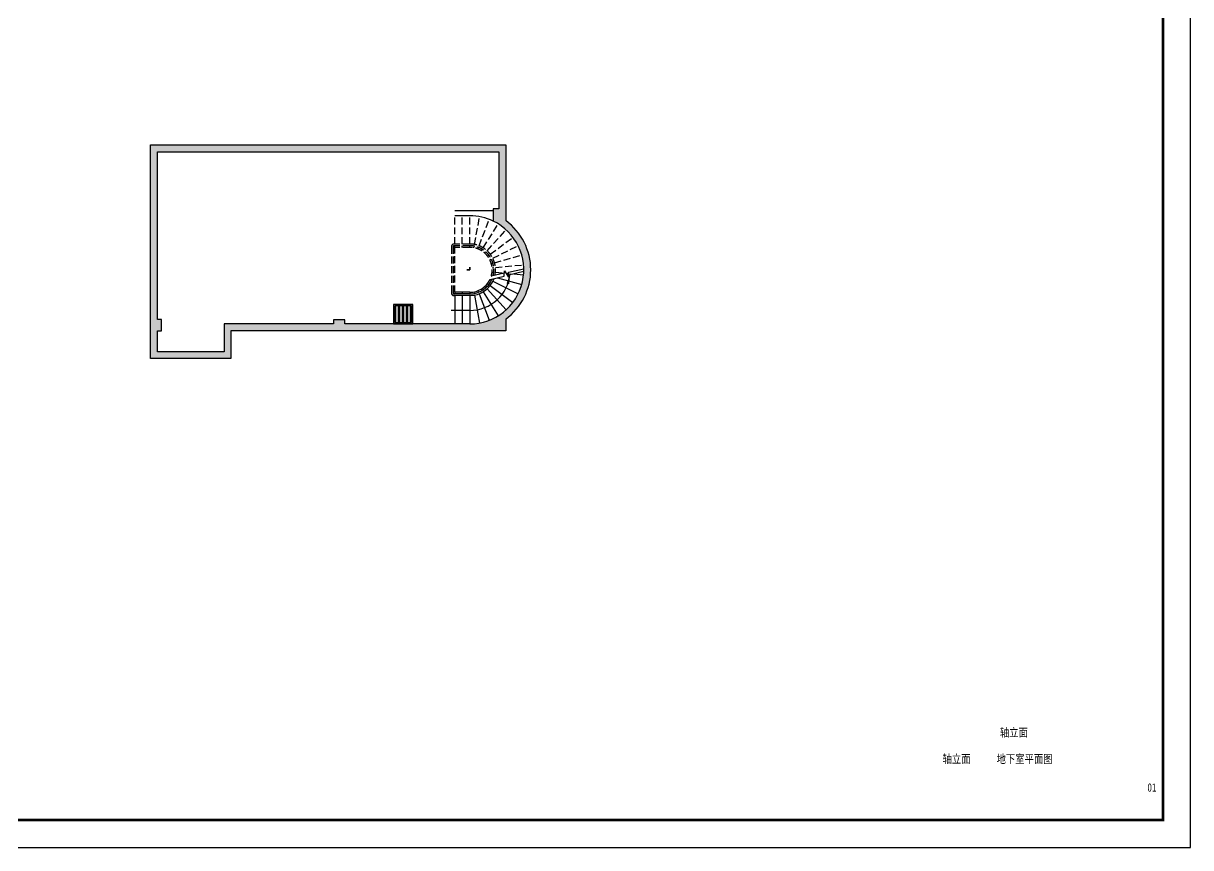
# Model space of a CAD drawing. Extents: x -34815 to 81416, y -425322 to 67478.
# Drawn here: x 39366 to 81416, y 8078 to 37778 of the extents above; entities that cross this region are included whole.
import ezdxf
from ezdxf.enums import TextEntityAlignment as Align

# ---------------------------------------------------------------- set-up
doc = ezdxf.new("R2010")
doc.units = 0
doc.header["$LTSCALE"] = 1000
doc.header["$MEASUREMENT"] = 0
doc.linetypes.add('DASH', pattern=[0.35, 0.25, -0.1])
for name, color, linetype in [('column', 6, 'Continuous'), ('DIM_SYMB', 3, 'Continuous'), ('PUB_HATCH', 8, 'Continuous'), ('PUB_TITLE', 7, 'Continuous'), ('STAIR', 4, 'Continuous'), ('集水井', 7, 'Continuous')]:
    doc.layers.add(name, color=color, linetype=linetype)
doc.layers.add('WALL', color=2, linetype='Continuous', lineweight=25)
doc.layers.add('图纸内框线层', color=2, linetype='Continuous', lineweight=25)
doc.styles.add('chtb', font='')
doc.styles.get('chtb').set_extended_font_data('NSimSun')

# ---------------------------------------------------------------- blocks, each defined once
blk = doc.blocks.new('A1100图框')
at = {"layer": 'PUB_TITLE'}
blk.add_lwpolyline([(-2683.986191154487, 8077.965924242664), (81416.01380884551, 8077.965924242664), (81416.01380884551, 67477.96592424266), (-2683.986191154487, 67477.96592424266)], close=True, dxfattribs=at)
at = {"layer": 'PUB_TITLE', "const_width": 100}
blk.add_lwpolyline([(-183.9861911544867, 9077.965924242664), (80416.01380884551, 9077.965924242664), (80416.01380884551, 66477.96592424266), (-183.9861911544867, 66477.96592424266)], close=True, dxfattribs=at)

msp = doc.modelspace()

# ---------------------------------------------------------------- hatches: boundary and pattern name
at = {"layer": 'PUB_HATCH'}
h = msp.add_hatch(color=256, dxfattribs=at)
edge = h.paths.add_edge_path(flags=16)
edge.add_line((55444.75953739918, 26947.44408945142), (50944.6339695627, 26947.44408945142))
edge.add_line((50944.6339695627, 26947.44408945142), (50944.6339695627, 27097.44408945142))
edge.add_line((50944.6339695627, 27097.44408945142), (50544.6339695627, 27097.44408945142))
edge.add_line((50544.6339695627, 27097.44408945142), (50544.6339695627, 26947.44408945142))
edge.add_line((50544.6339695627, 26947.44408945142), (46594.63396956246, 26947.44408945142))
edge.add_line((46594.63396956246, 26947.44408945142), (46594.63396956249, 25947.39744182021))
edge.add_line((46594.63396956249, 25947.39744182021), (44194.50837107153, 25947.39744182015))
edge.add_line((44194.50837107153, 25947.39744182015), (44194.50837107156, 26697.44408945139))
edge.add_line((44194.50837107156, 26697.44408945139), (44344.63396956255, 26697.44408945139))
edge.add_line((44344.63396956255, 26697.44408945139), (44344.63396956255, 27107.44408945145))
edge.add_line((44344.63396956255, 27107.44408945145), (44194.50837107153, 27107.44408945145))
edge.add_line((44194.50837107153, 27107.44408945145), (44194.50837107129, 33147.39744181994))
edge.add_line((44194.50837107129, 33147.39744181994), (56494.50837131871, 33147.39744182009))
edge.add_line((56494.50837131871, 33147.39744182009), (56494.50837107842, 31097.39744182012))
edge.add_line((56494.50837107842, 31097.39744182012), (56294.50837272535, 31097.39744182009))
edge.add_line((56294.50837272535, 31097.39744182009), (56294.50837272535, 30652.55859194457))
edge.add_arc((55444.73034886831, 28897.45078368991), 1950.006694456941, -89.9991423718659, 64.16492906338692, ccw=False)
edge = h.paths.add_edge_path()
edge.add_line((56744.63396956197, 27122.52818704661), (56744.63396956197, 26697.44408945142))
edge.add_line((56744.63396956197, 26697.44408945142), (46844.63396956246, 26697.4440894513))
edge.add_line((46844.63396956249, 26697.44408945136), (46844.63396956249, 25697.44408945142))
edge.add_line((46844.63396956249, 25697.44408945142), (43944.63396956252, 25697.44408945145))
edge.add_line((43944.63396956252, 25697.44408945145), (43944.63396956252, 26697.44408945369))
edge.add_line((43944.63396956252, 26697.44408945372), (43944.63396956267, 33397.44408945142))
edge.add_line((43944.63396956267, 33397.44408945142), (44344.6339695624, 33397.44408945142))
edge.add_line((44344.6339695624, 33397.44408945145), (47944.6339695627, 33397.44408945142))
edge.add_line((47944.6339695627, 33397.44408945142), (48344.6339695627, 33397.44408945142))
edge.add_line((48344.6339695627, 33397.44408945139), (52644.6339695627, 33397.44408945139))
edge.add_line((52644.6339695627, 33397.44408945139), (53044.6339695627, 33397.44408945139))
edge.add_line((53044.6339695627, 33397.44408945139), (56344.63396956267, 33397.44408945139))
edge.add_line((56344.63396956267, 33397.44408945139), (56744.63396956267, 33397.44408945139))
edge.add_line((56744.63396956267, 33397.44408945139), (56744.63396956278, 30672.35999185571))
edge.add_arc((55444.75953739918, 28897.44408945142), 2200.000000000006, -53.7825069216064, 53.782506921606284, ccw=False)
at = {"layer": 'STAIR'}
h = msp.add_hatch(dxfattribs=at)
h.set_pattern_fill('ANSI32', color=5, scale=30, angle=45, style=0)
h.set_pattern_definition([(270, (69932.0276180329, 59894.9278760399), (142.875, -1.4210854715202e-14), []), (270, (69884.40259746175, 59847.30285546876), (142.875, -1.4210854715202e-14), [])])
h.paths.add_polyline_path([(53344.63396956197, 27597.44408945142), (52744.63396956197, 27597.44408945142), (52744.63396956197, 26997.44408945142), (53344.63396956197, 26997.44408945142)])

# ---------------------------------------------------------------- linework, layer by layer
msp.add_lwpolyline([(55344.75953739918, 28897.44408945142), (55444.75953739918, 28897.44408945142), (55444.75953739918, 28997.44408945142)])
at = {"layer": 'column'}
for points in [[(56744.63396956197, 27122.52818704661), (56744.63396956197, 26697.44408945142), (46844.63396956246, 26697.4440894513), (46844.63396956246, 26697.4440894513), (46844.63396956246, 26697.4440894513), (46844.63396956246, 26697.4440894513), (46844.63396956249, 26697.44408945136), (46844.63396956249, 25697.44408945142), (43944.63396956252, 25697.44408945145), (43944.63396956252, 26697.44408945369), (43944.63396956252, 26697.44408945372), (43944.63396956267, 33397.44408945142), (44344.6339695624, 33397.44408945142), (44344.6339695624, 33397.44408945145), (47944.6339695627, 33397.44408945142), (47944.6339695627, 33397.44408945142), (48344.6339695627, 33397.44408945142), (48344.6339695627, 33397.44408945139), (52644.6339695627, 33397.44408945139), (52644.6339695627, 33397.44408945139), (53044.6339695627, 33397.44408945139), (53044.6339695627, 33397.44408945139), (56344.63396956267, 33397.44408945139), (56344.63396956267, 33397.44408945139), (56744.63396956267, 33397.44408945139), (56744.63396956278, 30672.35999185571)], [(55444.75953739918, 26947.44408945142), (55444.75953739918, 26947.44408945142), (50944.6339695627, 26947.44408945142), (50944.6339695627, 27097.44408945142), (50544.6339695627, 27097.44408945142), (50544.6339695627, 26947.44408945142), (46594.63396956246, 26947.44408945142), (46594.63396956249, 25947.39744182021), (44194.50837107153, 25947.39744182015), (44194.50837107156, 26697.44408945139), (44344.63396956255, 26697.44408945139), (44344.63396956255, 27107.44408945145), (44194.50837107153, 27107.44408945145), (44194.50837107129, 33147.39744181994), (56494.50837131871, 33147.39744182009), (56494.50837107842, 31097.39744182012), (56294.50837272535, 31097.39744182009), (56294.50837272535, 30652.55859194457)]]:
    msp.add_lwpolyline(points, dxfattribs=at)
for centre, radius, start, end in [((55444.73034886831, 28897.45078368991), 1950.006694456941, 270.0008576281341, 64.16492906352101), ((55444.75953739918, 28897.44408945142), 2200.000000000006, 306.2174930785724, 53.78250692142761)]:
    msp.add_arc(centre, radius, start, end, dxfattribs=at)
at = {"layer": 'DIM_SYMB'}
msp.add_line((55444.75953740987, 27432.60594981175), (54782.17650749866, 27432.60594981175), dxfattribs=at)
msp.add_lwpolyline([(56821.27565378277, 28395.02641725027, 0, 0, 0), (56821.27565378277, 28395.02641725027, 99.99999999999999, 0, 0), (56903.51098292775, 28762.4327219164, 0, 0, 0)], format="xyseb", dxfattribs=at)
msp.add_arc((55444.75953740987, 28897.60594981891), 1465.000881003911, 270, 354.7058823526124, dxfattribs=at)
at = {"layer": 'STAIR', "linetype": 'DASH'}
for p, q in [((54904.75953739915, 29827.44408945136), (54904.75953739915, 30847.44408945142)), ((55174.75953739915, 29827.44408945136), (55174.75953739915, 30847.52501924481)), ((55444.75953739915, 29827.44408945136), (55444.75953739915, 30847.44408945142)), ((55444.75953739921, 29827.44408945136), (55444.75953739921, 30847.44408945142)), ((55615.64658896856, 29811.60907215738), (55803.07109714152, 30814.24163383504)), ((55780.7142869532, 29764.64326279741), (56149.18078646415, 30715.76493678992)), ((55934.3414488751, 29688.14602567991), (56471.30225501004, 30555.36750412414)), ((56071.29648599045, 29584.72238246662), (56758.46063758347, 30338.50554910977)), ((56186.91555876976, 29457.89430128413), (57000.88310394937, 30072.57405861918)), ((54784.75953739915, 29727.44408945136), (54784.75953739915, 28067.44408945136)), ((54844.75953739915, 29727.44408945136), (54844.75953739918, 28067.44408945136)), ((55444.75953739915, 29827.44408945136), (54884.75953739915, 29827.44408945136)), ((55444.75953739915, 29767.44408945136), (54884.75953739915, 29767.44408945136)), ((54904.75953739918, 29707.44408945136), (54904.75953739915, 29767.44408945136)), ((55444.75953739915, 29707.44408945136), (54904.75953739915, 29707.44408945136)), ((54904.75953739915, 28087.44408945136), (54904.75953739915, 29707.44408945136)), ((55174.75953739915, 29707.44408945136), (55174.75953739915, 29767.44408945136)), ((55444.75953739915, 29707.44408945136), (55444.75953739915, 29767.44408945136)), ((55444.75953739921, 29707.44408945136), (55444.75953739921, 29767.44408945136)), ((55593.5966468306, 29693.65230019532), (55604.62161789961, 29752.63068617638)), ((55737.36528701078, 29652.74659526892), (55759.03978698199, 29708.69492903313)), ((55871.16958932982, 29586.11996939233), (55902.75551910246, 29637.13299753612)), ((55990.45300875288, 29496.0413124001), (56030.87474737164, 29540.38184743336)), ((56277.26139835936, 29311.9807603236), (57190.31322987433, 29766.62655070461)), ((56091.15349149615, 29385.57814491857), (56139.03452513296, 29421.73622310135)), ((56169.84180339675, 29258.49215763041), (56223.55160087805, 29285.23645897701)), ((56223.83830836914, 29119.11111140981), (56281.54784695951, 29135.53089081411)), ((56339.25738554988, 29151.95067021847), (57320.30073990644, 29431.08157055286)), ((56370.79232135355, 28983.25366375231), (57386.41952204748, 29077.3653833912)), ((56251.30422019817, 28972.18146061672), (56311.04827077586, 28977.71756218452)), ((56251.30422019814, 28822.70671828611), (56311.04827077586, 28817.17061671832)), ((56370.79232135358, 28811.63451515053), (56692.46339054803, 28781.82730098839)), ((54904.75953739915, 28087.44408945136), (54904.75953739918, 28027.44408945136))]:
    msp.add_line(p, q, dxfattribs=at)
at = {"layer": 'STAIR'}
for p, q in [((57329.91761393608, 29433.81780712629), (57329.93779801791, 29433.82354999272)), ((56223.8383083692, 28675.77706749303), (56240.82019261249, 28670.94530484245)), ((56440.49332681503, 28614.13339997091), (57320.29721589472, 28363.80761101774)), ((56747.59082591247, 28776.71899181956), (56846.32274510346, 28767.57013218689)), ((57033.87732827531, 28750.19064064076), (57386.41829200272, 28717.52290949213)), ((55871.16958932987, 28208.76820951039), (55902.75551910252, 28157.7551813666)), ((55990.45300875294, 28298.84686650268), (56030.87474737175, 28254.50633146942)), ((56071.2964859905, 28210.16579643616), (56758.45397196867, 27456.38994162427)), ((56091.15349149621, 28409.31003398421), (56139.03452513301, 28373.15195580143)), ((56169.8418033968, 28536.39602127243), (56223.55160087811, 28509.65171992583)), ((56186.91555876982, 28336.99387761871), (57000.87666533607, 27722.31898249877)), ((56277.26139835942, 28482.90741857923), (57190.30788782827, 28028.26428822107)), ((55444.75953739918, 28027.44408945136), (54884.75953739915, 28027.44408945136)), ((55444.75953739918, 27967.44408945136), (54884.75953739915, 27967.44408945136)), ((55444.75953739918, 28087.44408945136), (54904.75953739918, 28087.44408945136)), ((54904.75953739915, 27967.44408945136), (54904.75953739918, 26947.44408945142)), ((55174.75953739918, 28087.44408945136), (55174.75953739918, 28027.44408945136)), ((55174.75953739918, 27967.44408945136), (55174.75953739918, 26947.44408945142)), ((55444.75953739918, 28087.44408945136), (55444.75953739915, 28027.44408945136)), ((55444.75953739918, 27967.44408945136), (55444.75953739918, 26947.44408945142)), ((55593.5966468306, 28101.2358787074), (55604.62161789961, 28042.25749272634)), ((55615.64658896862, 27983.27910674534), (55803.07013257209, 26980.65170505855)), ((55737.36528701078, 28142.14158363386), (55759.03978698204, 28086.19324986959)), ((55780.71428695325, 28030.24491610532), (56149.17714081115, 27079.13265262805)), ((55934.34144887516, 28106.74215322287), (56471.30225501001, 27239.52067477869))]:
    msp.add_line(p, q, dxfattribs=at)
for points in [[(55444.75953739903, 28996.99616550773), (55444.75953739903, 28897.44408945133), (55344.4565949441, 28897.44408945133)], [(56178.35714942667, 28554.02809735495), (56688.42627678196, 28670.98203923422), (56695.22392556925, 28857.62210012905), (56841.37869285732, 28631.82345842304), (56847.87306869264, 28810.13668691026), (57394.36691512323, 28935.44246631351)], [(56692.19437506034, 28774.44106074809), (56221.11731095002, 28666.42762370229)], [(57393.66123088759, 28832.68562686623), (56844.10497041432, 28706.67766539632)]]:
    msp.add_lwpolyline(points, dxfattribs=at)
at = {"layer": 'STAIR', "linetype": 'DASH'}
for centre, radius, start, end in [((54884.75953739915, 29727.44408945136), 100, 90.00000000000001, 180), ((54884.75953739915, 29727.44408945136), 40, 90.00000000000001, 180), ((55444.75953739918, 28897.44408945136), 930, 347.5296759070783, 90.00000000000001), ((55444.75953739918, 28897.44408945136), 870, 345.6395757104964, 90.00000000000001), ((55444.75953739918, 28897.44408945136), 810, 343.4288665097094, 90.00000000000001), ((54884.75953739915, 28067.44408945136), 100, 180, 270), ((54884.75953739915, 28067.44408945136), 40, 180, 270)]:
    msp.add_arc(centre, radius, start, end, dxfattribs=at)
at = {"layer": 'STAIR'}
for radius, end in [(930, 340.487652840937), (870, 337.9406369009941), (810, 334.9144920152782)]:
    msp.add_arc((55444.75953739918, 28897.44408945136), radius, 270, end, dxfattribs=at)
at = {"layer": 'WALL'}
for p, q in [((56294.63397121635, 31027.44408945142), (54904.7621528117, 31027.44408945142)), ((55444.75953739918, 30847.60594982214), (54904.7621528117, 30847.44408945142))]:
    msp.add_line(p, q, dxfattribs=at)
msp.add_arc((55444.75953739925, 28897.44408945177), 1949.999999999653, 64.16578669079415, 90.00000000000001, dxfattribs=at)
at = {"layer": '集水井', "color": 5}
for points in [[(53394.63396956197, 27647.44408945142), (52694.63396956197, 27647.44408945142), (52694.63396956197, 26947.44408945142), (53394.63396956197, 26947.44408945142)], [(53344.63396956197, 27597.44408945142), (52744.63396956197, 27597.44408945142), (52744.63396956197, 26997.44408945142), (53344.63396956197, 26997.44408945142)]]:
    msp.add_lwpolyline(points, close=True, dxfattribs=at)

# ---------------------------------------------------------------- block references
msp.add_blockref('A1100图框', (0, 0))

# ---------------------------------------------------------------- texts
at = {"layer": '图纸内框线层', "color": 0, "style": 'chtb', "width": 0.8}
for s, p in [('    轴立面', (73892.08886555769, 12075.57349413965)), ('轴立面', (72479.09606661834, 11121.57349413971)), ('地下室平面图', (74426.08886555769, 11121.57349413971))]:
    msp.add_text(s, height=299.9999999999998, dxfattribs=at).set_placement(p)
msp.add_text('01', height=299.9999999999998, dxfattribs=at).set_placement((80022.05063508468, 10096.15452397006), align=Align.CENTER)

doc.saveas('drawing.dxf')
